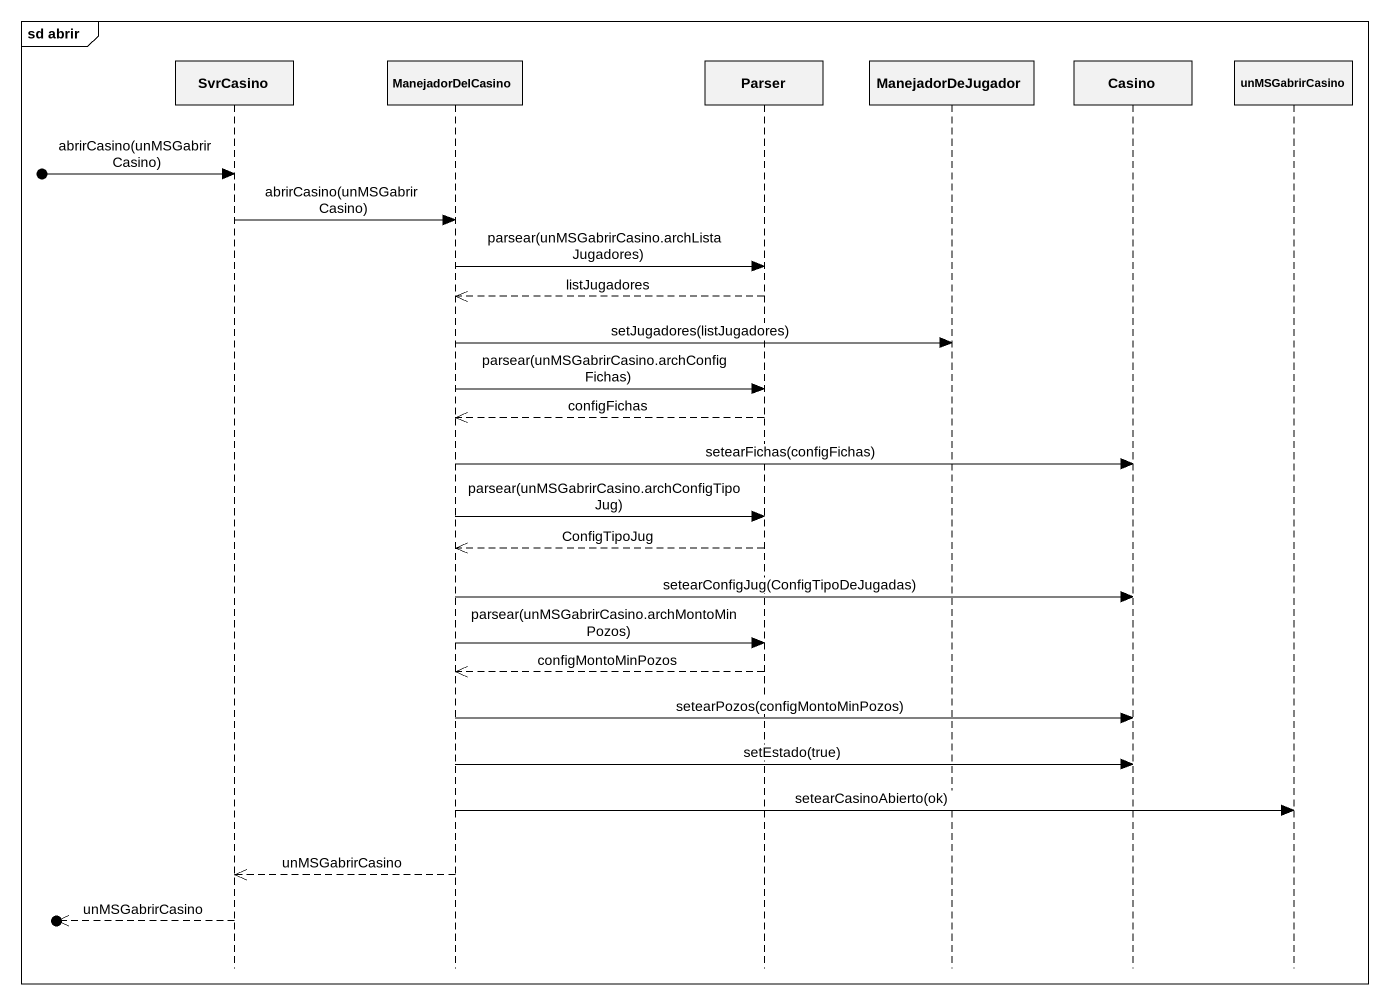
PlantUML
@startuml
mainframe sd abrir
hide footbox
participant SvrCasino
participant ManejadorDelCasino
participant Parser
participant ManejadorDeJugador
participant Casino
participant unMSGabrirCasino

[o-> SvrCasino : abrirCasino(unMSGabrirCasino)
SvrCasino -> ManejadorDelCasino : abrirCasino(unMSGabrirCasino)
ManejadorDelCasino -> Parser : parsear(unMSGabrirCasino.archListaJugadores)
Parser -->> ManejadorDelCasino : listJugadores
ManejadorDelCasino -> ManejadorDeJugador : setJugadores(listJugadores)
ManejadorDelCasino -> Parser : parsear(unMSGabrirCasino.archConfigFichas)
Parser -->> ManejadorDelCasino : configFichas
ManejadorDelCasino -> Casino : setearFichas(configFichas)
ManejadorDelCasino -> Parser : parsear(unMSGabrirCasino.archConfigTipoJug)
Parser -->> ManejadorDelCasino : ConfigTipoJug
ManejadorDelCasino -> Casino : setearConfigJug(ConfigTipoDeJugadas)
ManejadorDelCasino -> Parser : parsear(unMSGabrirCasino.archMontoMinPozos)
Parser -->> ManejadorDelCasino : configMontoMinPozos
ManejadorDelCasino -> Casino : setearPozos(configMontoMinPozos)
ManejadorDelCasino -> Casino : setEstado(true)
ManejadorDelCasino -> unMSGabrirCasino : setearCasinoAbierto(ok)
ManejadorDelCasino -->> SvrCasino : unMSGabrirCasino
[o<<-- SvrCasino : unMSGabrirCasino
@enduml
